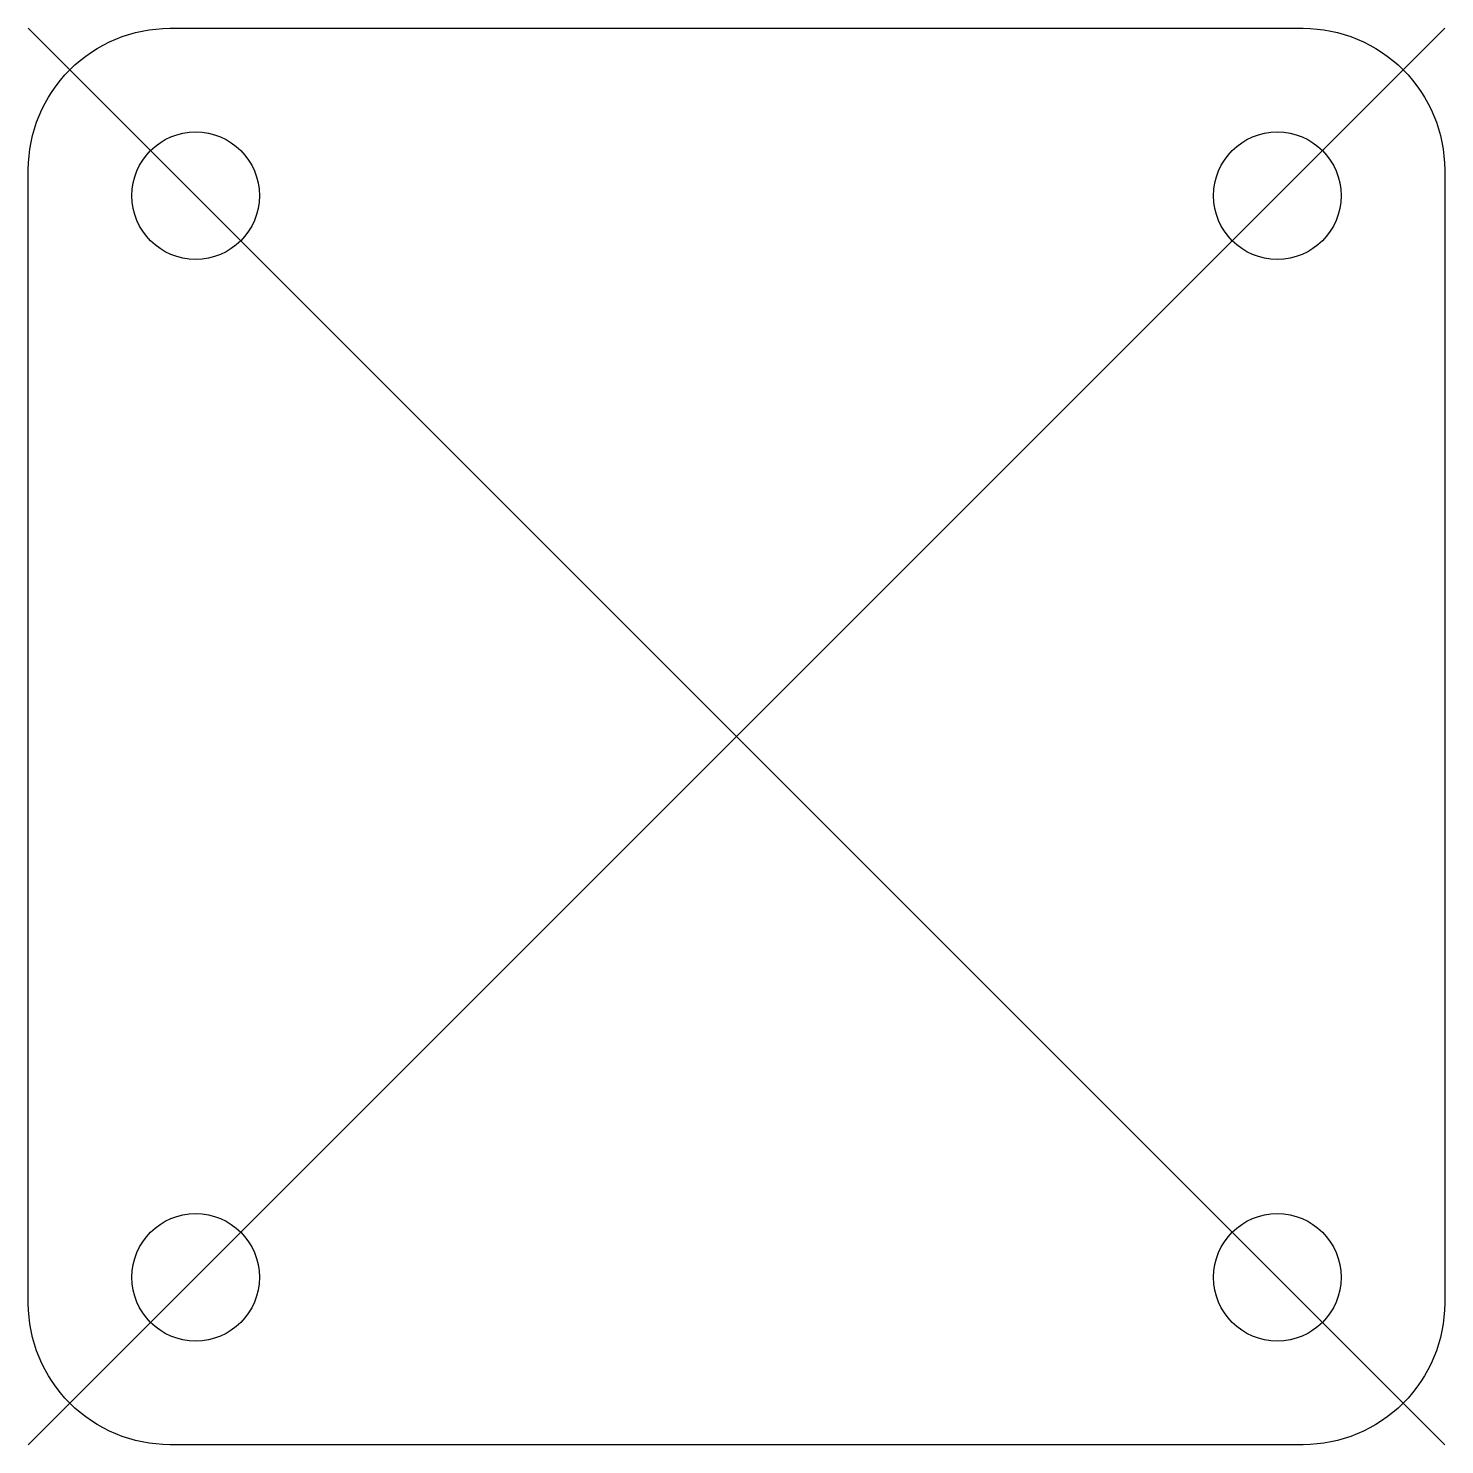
# Model space of a CAD drawing. Header units: millimetres. Extents: x -25 to 25, y -25 to 25.
import ezdxf

# ---------------------------------------------------------------- set-up
doc = ezdxf.new("R2010")
doc.units = ezdxf.units.MM
doc.layers.get('0').update_dxf_attribs({"linetype": 'CONTINUOUS'})

msp = doc.modelspace()

# ---------------------------------------------------------------- linework, layer by layer
for p, q in [((-25, 25), (25, -25)), ((-25, 25), (25, -25)), ((25, 25), (-25, -25)), ((25, 25), (-25, -25))]:
    msp.add_line(p, q)
msp.add_lwpolyline([(-25, -20), (-25, 20, -0.414214), (-20, 25), (20, 25, -0.414214), (25, 20), (25, -20, -0.414214), (20, -25), (-20, -25, -0.414214)], format="xyb", close=True)
for centre in [(-19.092, 19.092), (19.092, 19.092), (-19.092, -19.092), (19.092, -19.092)]:
    msp.add_circle(centre, 2.25)

doc.saveas('drawing.dxf')
